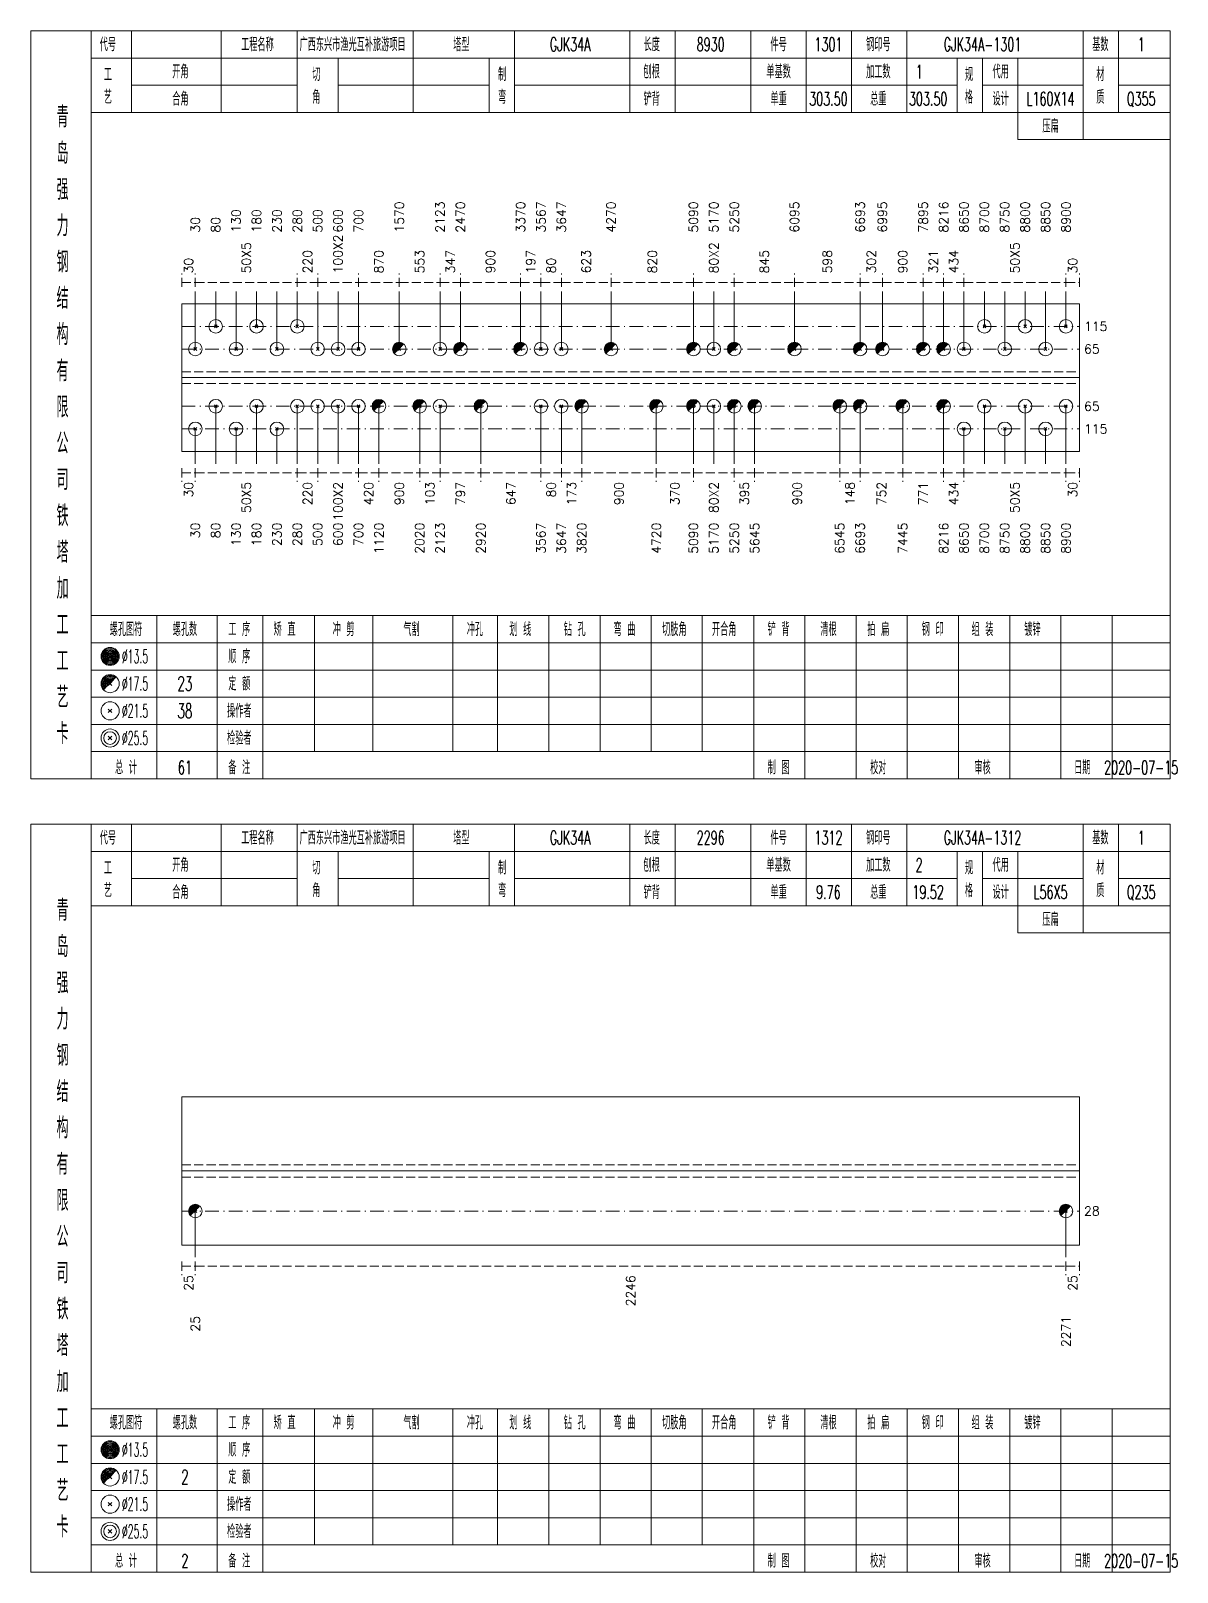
# Model space of a CAD drawing. Extents: x 0 to 2606, y -377 to 6479.
# Drawn here: x 1307 to 1559.9, y 700 to 1040 of the extents above; entities that cross this region are included whole.
import ezdxf
from ezdxf.enums import TextEntityAlignment as Align

# ---------------------------------------------------------------- set-up
doc = ezdxf.new("R2010")
doc.units = 0
doc.header["$MEASUREMENT"] = 0
doc.linetypes.add('一点画线', pattern=[5.2, 3, -1, 0.2, -1])
doc.linetypes.add('虚线', pattern=[2.75, 2, -0.75])
doc.layers.get('0').update_dxf_attribs({"linetype": 'CONTINUOUS', "lineweight": 25})
doc.layers.add('1', color=7, linetype='CONTINUOUS', lineweight=25)
doc.layers.add('4', color=7, linetype='CONTINUOUS', lineweight=25)
doc.styles.get("Standard").update_dxf_attribs({"font": 'simplex.shx', "width": 0.7, "height": 3, "bigfont": 'gbhzfs.shx'})

msp = doc.modelspace()

# ---------------------------------------------------------------- linework, layer by layer
at = {"color": 8, "linetype": '虚线', "lineweight": 9}
for p, q in [((1340.3, 983.5), (1340.3, 986.5)), ((1343.3, 983.5), (1343.3, 986.5)), ((1343.3, 983.5), (1343.3, 986.5)), ((1365.8, 983.5), (1365.8, 986.5)), ((1365.8, 983.5), (1365.8, 986.5)), ((1370.3, 983.5), (1370.3, 986.5)), ((1370.3, 983.5), (1370.3, 986.5)), ((1379.3, 983.5), (1379.3, 986.5)), ((1379.3, 983.5), (1379.3, 986.5)), ((1388.3, 983.5), (1388.3, 986.5)), ((1388.3, 983.5), (1388.3, 986.5)), ((1397.3, 983.5), (1397.3, 986.5)), ((1397.3, 983.5), (1397.3, 986.5)), ((1401.8, 983.5), (1401.8, 986.5)), ((1401.8, 983.5), (1401.8, 986.5)), ((1415.06, 983.5), (1415.06, 986.5)), ((1415.06, 983.5), (1415.06, 986.5)), ((1419.56, 983.5), (1419.56, 986.5)), ((1419.56, 983.5), (1419.56, 986.5)), ((1424.06, 983.5), (1424.06, 986.5)), ((1424.06, 983.5), (1424.06, 986.5)), ((1435.02, 983.5), (1435.02, 986.5)), ((1435.02, 983.5), (1435.02, 986.5)), ((1453.21, 983.5), (1453.21, 986.5)), ((1453.21, 983.5), (1453.21, 986.5)), ((1462.21, 983.5), (1462.21, 986.5)), ((1462.21, 983.5), (1462.21, 986.5)), ((1475.51, 983.5), (1475.51, 986.5)), ((1475.51, 983.5), (1475.51, 986.5)), ((1489.99, 983.5), (1489.99, 986.5)), ((1489.99, 983.5), (1489.99, 986.5)), ((1494.9, 983.5), (1494.9, 986.5)), ((1494.9, 983.5), (1494.9, 986.5)), ((1503.9, 983.5), (1503.9, 986.5)), ((1503.9, 983.5), (1503.9, 986.5)), ((1508.4, 983.5), (1508.4, 986.5)), ((1508.4, 983.5), (1508.4, 986.5)), ((1512.9, 983.5), (1512.9, 986.5)), ((1512.9, 983.5), (1512.9, 986.5)), ((1535.4, 983.5), (1535.4, 986.5)), ((1535.4, 983.5), (1535.4, 986.5)), ((1538.4, 983.5), (1538.4, 986.5)), ((1340.3, 984.5), (1343.3, 984.5)), ((1343.3, 984.5), (1365.8, 984.5)), ((1365.8, 984.5), (1370.3, 984.5)), ((1370.3, 984.5), (1379.3, 984.5)), ((1379.3, 984.5), (1388.3, 984.5)), ((1388.3, 984.5), (1397.3, 984.5)), ((1397.3, 984.5), (1401.8, 984.5)), ((1401.8, 984.5), (1415.06, 984.5)), ((1415.06, 984.5), (1419.56, 984.5)), ((1419.56, 984.5), (1424.06, 984.5)), ((1424.06, 984.5), (1435.02, 984.5)), ((1435.02, 984.5), (1453.21, 984.5)), ((1453.21, 984.5), (1462.21, 984.5)), ((1462.21, 984.5), (1475.51, 984.5)), ((1475.51, 984.5), (1489.99, 984.5)), ((1489.99, 984.5), (1494.9, 984.5)), ((1494.9, 984.5), (1503.9, 984.5)), ((1503.9, 984.5), (1508.4, 984.5)), ((1508.4, 984.5), (1512.9, 984.5)), ((1512.9, 984.5), (1535.4, 984.5)), ((1535.4, 984.5), (1538.4, 984.5)), ((1340.3, 943.5), (1340.3, 940.5)), ((1340.3, 942.5), (1343.3, 942.5)), ((1343.3, 943.5), (1343.3, 940.5)), ((1343.3, 943.5), (1343.3, 940.5)), ((1343.3, 942.5), (1365.8, 942.5)), ((1365.8, 943.5), (1365.8, 940.5)), ((1365.8, 943.5), (1365.8, 940.5)), ((1365.8, 942.5), (1370.3, 942.5)), ((1370.3, 943.5), (1370.3, 940.5)), ((1370.3, 943.5), (1370.3, 940.5)), ((1370.3, 942.5), (1379.3, 942.5)), ((1379.3, 943.5), (1379.3, 940.5)), ((1379.3, 943.5), (1379.3, 940.5)), ((1379.3, 942.5), (1383.8, 942.5)), ((1383.8, 943.5), (1383.8, 940.5)), ((1383.8, 943.5), (1383.8, 940.5)), ((1383.8, 942.5), (1392.8, 942.5)), ((1392.8, 943.5), (1392.8, 940.5)), ((1392.8, 943.5), (1392.8, 940.5)), ((1392.8, 942.5), (1397.3, 942.5)), ((1397.3, 943.5), (1397.3, 940.5)), ((1397.3, 943.5), (1397.3, 940.5)), ((1397.3, 942.5), (1406.3, 942.5)), ((1406.3, 943.5), (1406.3, 940.5)), ((1406.3, 943.5), (1406.3, 940.5)), ((1406.3, 942.5), (1419.56, 942.5)), ((1419.56, 943.5), (1419.56, 940.5)), ((1419.56, 943.5), (1419.56, 940.5)), ((1419.56, 942.5), (1424.06, 942.5)), ((1424.06, 943.5), (1424.06, 940.5)), ((1424.06, 943.5), (1424.06, 940.5)), ((1424.06, 942.5), (1428.56, 942.5)), ((1428.56, 943.5), (1428.56, 940.5)), ((1428.56, 943.5), (1428.56, 940.5)), ((1428.56, 942.5), (1445.01, 942.5)), ((1445.01, 943.5), (1445.01, 940.5)), ((1445.01, 943.5), (1445.01, 940.5)), ((1445.01, 942.5), (1453.21, 942.5)), ((1453.21, 943.5), (1453.21, 940.5)), ((1453.21, 943.5), (1453.21, 940.5)), ((1453.21, 942.5), (1462.21, 942.5)), ((1462.21, 943.5), (1462.21, 940.5)), ((1462.21, 943.5), (1462.21, 940.5)), ((1462.21, 942.5), (1466.71, 942.5)), ((1466.71, 943.5), (1466.71, 940.5)), ((1466.71, 943.5), (1466.71, 940.5)), ((1466.71, 942.5), (1485.49, 942.5)), ((1485.49, 943.5), (1485.49, 940.5)), ((1485.49, 943.5), (1485.49, 940.5)), ((1485.49, 942.5), (1489.99, 942.5)), ((1489.99, 943.5), (1489.99, 940.5)), ((1489.99, 943.5), (1489.99, 940.5)), ((1489.99, 942.5), (1499.4, 942.5)), ((1499.4, 943.5), (1499.4, 940.5)), ((1499.4, 943.5), (1499.4, 940.5)), ((1499.4, 942.5), (1508.4, 942.5)), ((1508.4, 943.5), (1508.4, 940.5)), ((1508.4, 943.5), (1508.4, 940.5)), ((1508.4, 942.5), (1512.9, 942.5)), ((1512.9, 943.5), (1512.9, 940.5)), ((1512.9, 943.5), (1512.9, 940.5)), ((1512.9, 942.5), (1535.4, 942.5)), ((1535.4, 943.5), (1535.4, 940.5)), ((1535.4, 943.5), (1535.4, 940.5)), ((1535.4, 942.5), (1538.4, 942.5)), ((1538.4, 943.5), (1538.4, 940.5)), ((1340.3, 768.5), (1340.3, 765.5)), ((1343.3, 768.5), (1343.3, 765.5)), ((1343.3, 768.5), (1343.3, 765.5)), ((1535.4, 768.5), (1535.4, 765.5)), ((1535.4, 768.5), (1535.4, 765.5)), ((1538.4, 768.5), (1538.4, 765.5)), ((1340.3, 767.5), (1343.3, 767.5)), ((1343.3, 767.5), (1535.4, 767.5)), ((1535.4, 767.5), (1538.4, 767.5))]:
    msp.add_line(p, q, dxfattribs=at)
at = {"color": 7, "linetype": 'Continuous', "lineweight": 18}
for p, q in [((1340.3, 979.81), (1340.3, 947.19)), ((1340.3, 979.81), (1538.4, 979.81)), ((1538.4, 979.81), (1538.4, 947.19)), ((1340.3, 963.5), (1538.4, 963.5)), ((1340.3, 804.84), (1340.3, 772.16)), ((1340.3, 804.84), (1538.4, 804.84)), ((1538.4, 804.84), (1538.4, 772.16)), ((1340.3, 788.5), (1538.4, 788.5))]:
    msp.add_line(p, q, dxfattribs=at)
at = {"color": 7, "linetype": 'Continuous', "lineweight": 13}
for p, q in [((1343.3, 969.81), (1343.3, 982.5)), ((1347.8, 974.81), (1347.8, 982.5)), ((1352.3, 969.81), (1352.3, 982.5)), ((1356.8, 974.81), (1356.8, 982.5)), ((1361.3, 969.81), (1361.3, 982.5)), ((1365.8, 974.81), (1365.8, 982.5)), ((1370.3, 969.81), (1370.3, 982.5)), ((1374.8, 969.81), (1374.8, 982.5)), ((1379.3, 969.81), (1379.3, 982.5)), ((1388.3, 969.81), (1388.3, 982.5)), ((1397.3, 969.81), (1397.3, 982.5)), ((1401.8, 969.81), (1401.8, 982.5)), ((1415.06, 969.81), (1415.06, 982.5)), ((1419.56, 969.81), (1419.56, 982.5)), ((1424.06, 969.81), (1424.06, 982.5)), ((1435.02, 969.81), (1435.02, 982.5)), ((1453.21, 969.81), (1453.21, 982.5)), ((1457.71, 969.81), (1457.71, 982.5)), ((1462.21, 969.81), (1462.21, 982.5)), ((1475.51, 969.81), (1475.51, 982.5)), ((1489.99, 969.81), (1489.99, 982.5)), ((1494.9, 969.81), (1494.9, 982.5)), ((1503.9, 969.81), (1503.9, 982.5)), ((1508.4, 969.81), (1508.4, 982.5)), ((1512.9, 969.81), (1512.9, 982.5)), ((1517.4, 974.81), (1517.4, 982.5)), ((1521.9, 969.81), (1521.9, 982.5)), ((1526.4, 974.81), (1526.4, 982.5)), ((1530.9, 969.81), (1530.9, 982.5)), ((1535.4, 974.81), (1535.4, 982.5)), ((1347.5, 974.51), (1348.1, 975.11)), ((1348.1, 974.51), (1347.5, 975.11)), ((1356.5, 974.51), (1357.1, 975.11)), ((1357.1, 974.51), (1356.5, 975.11)), ((1365.5, 974.51), (1366.1, 975.11)), ((1366.1, 974.51), (1365.5, 975.11)), ((1517.1, 974.51), (1517.7, 975.11)), ((1517.7, 974.51), (1517.1, 975.11)), ((1526.1, 974.51), (1526.7, 975.11)), ((1526.7, 974.51), (1526.1, 975.11)), ((1535.1, 974.51), (1535.7, 975.11)), ((1535.7, 974.51), (1535.1, 975.11)), ((1343, 969.51), (1343.6, 970.11)), ((1343.6, 969.51), (1343, 970.11)), ((1352, 969.51), (1352.6, 970.11)), ((1352.6, 969.51), (1352, 970.11)), ((1361, 969.51), (1361.6, 970.11)), ((1361.6, 969.51), (1361, 970.11)), ((1370, 969.51), (1370.6, 970.11)), ((1370.6, 969.51), (1370, 970.11)), ((1374.5, 969.51), (1375.1, 970.11)), ((1375.1, 969.51), (1374.5, 970.11)), ((1379, 969.51), (1379.6, 970.11)), ((1379.6, 969.51), (1379, 970.11)), ((1397, 969.51), (1397.6, 970.11)), ((1397.6, 969.51), (1397, 970.11)), ((1419.26, 969.51), (1419.86, 970.11)), ((1419.86, 969.51), (1419.26, 970.11)), ((1423.76, 969.51), (1424.36, 970.11)), ((1424.36, 969.51), (1423.76, 970.11)), ((1457.41, 969.51), (1458.01, 970.11)), ((1458.01, 969.51), (1457.41, 970.11)), ((1512.6, 969.51), (1513.2, 970.11)), ((1513.2, 969.51), (1512.6, 970.11)), ((1521.6, 969.51), (1522.2, 970.11)), ((1522.2, 969.51), (1521.6, 970.11)), ((1530.6, 969.51), (1531.2, 970.11)), ((1531.2, 969.51), (1530.6, 970.11)), ((1347.8, 957.19), (1347.8, 944.5)), ((1356.8, 957.19), (1356.8, 944.5)), ((1365.8, 957.19), (1365.8, 944.5)), ((1370.3, 957.19), (1370.3, 944.5)), ((1374.8, 957.19), (1374.8, 944.5)), ((1379.3, 957.19), (1379.3, 944.5)), ((1383.8, 957.19), (1383.8, 944.5)), ((1392.8, 957.19), (1392.8, 944.5)), ((1397.3, 957.19), (1397.3, 944.5)), ((1406.3, 957.19), (1406.3, 944.5)), ((1419.56, 957.19), (1419.56, 944.5)), ((1424.06, 957.19), (1424.06, 944.5)), ((1428.56, 957.19), (1428.56, 944.5)), ((1445.01, 957.19), (1445.01, 944.5)), ((1453.21, 957.19), (1453.21, 944.5)), ((1457.71, 957.19), (1457.71, 944.5)), ((1462.21, 957.19), (1462.21, 944.5)), ((1466.71, 957.19), (1466.71, 944.5)), ((1485.49, 957.19), (1485.49, 944.5)), ((1489.99, 957.19), (1489.99, 944.5)), ((1499.4, 957.19), (1499.4, 944.5)), ((1508.4, 957.19), (1508.4, 944.5)), ((1517.4, 957.19), (1517.4, 944.5)), ((1526.4, 957.19), (1526.4, 944.5)), ((1535.4, 957.19), (1535.4, 944.5)), ((1343.3, 952.19), (1343.3, 944.5)), ((1352.3, 952.19), (1352.3, 944.5)), ((1361.3, 952.19), (1361.3, 944.5)), ((1512.9, 952.19), (1512.9, 944.5)), ((1521.9, 952.19), (1521.9, 944.5)), ((1530.9, 952.19), (1530.9, 944.5)), ((1343.3, 779.66), (1343.3, 769.5)), ((1535.4, 779.66), (1535.4, 769.5))]:
    msp.add_line(p, q, dxfattribs=at)
at = {"color": 3, "linetype": '一点画线', "lineweight": 13}
for p, q in [((1340.3, 974.81), (1538.4, 974.81)), ((1340.3, 969.81), (1538.4, 969.81)), ((1340.3, 957.19), (1538.4, 957.19)), ((1340.3, 952.19), (1538.4, 952.19)), ((1340.3, 779.66), (1538.4, 779.66))]:
    msp.add_line(p, q, dxfattribs=at)
at = {"color": 7, "linetype": 'Continuous', "lineweight": 0}
for p, q in [((1388, 969.51), (1388.6, 970.11)), ((1388, 970.11), (1388.6, 969.51)), ((1401.5, 969.51), (1402.1, 970.11)), ((1401.5, 970.11), (1402.1, 969.51)), ((1414.76, 969.51), (1415.36, 970.11)), ((1414.76, 970.11), (1415.36, 969.51)), ((1434.72, 969.51), (1435.32, 970.11)), ((1434.72, 970.11), (1435.32, 969.51)), ((1452.91, 969.51), (1453.51, 970.11)), ((1452.91, 970.11), (1453.51, 969.51)), ((1461.91, 969.51), (1462.51, 970.11)), ((1461.91, 970.11), (1462.51, 969.51)), ((1475.21, 969.51), (1475.81, 970.11)), ((1475.21, 970.11), (1475.81, 969.51)), ((1489.69, 969.51), (1490.29, 970.11)), ((1489.69, 970.11), (1490.29, 969.51)), ((1494.6, 969.51), (1495.2, 970.11)), ((1494.6, 970.11), (1495.2, 969.51)), ((1503.6, 969.51), (1504.2, 970.11)), ((1503.6, 970.11), (1504.2, 969.51)), ((1508.1, 969.51), (1508.7, 970.11)), ((1508.1, 970.11), (1508.7, 969.51))]:
    msp.add_line(p, q, dxfattribs=at)
at = {"color": 1, "linetype": '虚线', "lineweight": 18}
for p, q in [((1340.3, 964.81), (1538.4, 964.81)), ((1340.3, 962.19), (1538.4, 962.19)), ((1340.3, 789.84), (1538.4, 789.84)), ((1340.3, 787.16), (1538.4, 787.16))]:
    msp.add_line(p, q, dxfattribs=at)
at = {"color": 7, "linetype": 'Continuous', "lineweight": 13}
for centre in [(1347.8, 974.81), (1356.8, 974.81), (1365.8, 974.81), (1517.4, 974.81), (1526.4, 974.81), (1535.4, 974.81), (1343.3, 969.81), (1352.3, 969.81), (1361.3, 969.81), (1370.3, 969.81), (1374.8, 969.81), (1379.3, 969.81), (1388.3, 969.81), (1397.3, 969.81), (1401.8, 969.81), (1415.06, 969.81), (1419.56, 969.81), (1424.06, 969.81), (1435.02, 969.81), (1453.21, 969.81), (1457.71, 969.81), (1462.21, 969.81), (1475.51, 969.81), (1489.99, 969.81), (1494.9, 969.81), (1503.9, 969.81), (1508.4, 969.81), (1512.9, 969.81), (1521.9, 969.81), (1530.9, 969.81)]:
    msp.add_circle(centre, 1.5, dxfattribs=at)
for centre, radius in [((1388.3, 969.81), 1.35), ((1388.3, 969.81), 1.2), ((1388.3, 969.81), 1.05), ((1388.3, 969.81), 0.9), ((1388.3, 969.81), 0.75), ((1388.3, 969.81), 0.6), ((1388.3, 969.81), 0.45), ((1388.3, 969.81), 0.3), ((1388.3, 969.81), 0.15), ((1401.8, 969.81), 1.35), ((1401.8, 969.81), 1.2), ((1401.8, 969.81), 1.05), ((1401.8, 969.81), 0.9), ((1401.8, 969.81), 0.75), ((1401.8, 969.81), 0.6), ((1401.8, 969.81), 0.45), ((1401.8, 969.81), 0.3), ((1401.8, 969.81), 0.15), ((1415.06, 969.81), 1.35), ((1415.06, 969.81), 1.2), ((1415.06, 969.81), 1.05), ((1415.06, 969.81), 0.9), ((1415.06, 969.81), 0.75), ((1415.06, 969.81), 0.6), ((1415.06, 969.81), 0.45), ((1415.06, 969.81), 0.3), ((1415.06, 969.81), 0.15), ((1435.02, 969.81), 1.35), ((1435.02, 969.81), 1.2), ((1435.02, 969.81), 1.05), ((1435.02, 969.81), 0.9), ((1435.02, 969.81), 0.75), ((1435.02, 969.81), 0.6), ((1435.02, 969.81), 0.45), ((1435.02, 969.81), 0.3), ((1435.02, 969.81), 0.15), ((1453.21, 969.81), 1.35), ((1453.21, 969.81), 1.2), ((1453.21, 969.81), 1.05), ((1453.21, 969.81), 0.9), ((1453.21, 969.81), 0.75), ((1453.21, 969.81), 0.6), ((1453.21, 969.81), 0.45), ((1453.21, 969.81), 0.3), ((1453.21, 969.81), 0.15), ((1462.21, 969.81), 1.35), ((1462.21, 969.81), 1.2), ((1462.21, 969.81), 1.05), ((1462.21, 969.81), 0.9), ((1462.21, 969.81), 0.75), ((1462.21, 969.81), 0.6), ((1462.21, 969.81), 0.45), ((1462.21, 969.81), 0.3), ((1462.21, 969.81), 0.15), ((1475.51, 969.81), 1.35), ((1475.51, 969.81), 1.2), ((1475.51, 969.81), 1.05), ((1475.51, 969.81), 0.9), ((1475.51, 969.81), 0.75), ((1475.51, 969.81), 0.6), ((1475.51, 969.81), 0.45), ((1475.51, 969.81), 0.3), ((1475.51, 969.81), 0.15), ((1489.99, 969.81), 1.35), ((1489.99, 969.81), 1.2), ((1489.99, 969.81), 1.05), ((1489.99, 969.81), 0.9), ((1489.99, 969.81), 0.75), ((1489.99, 969.81), 0.6), ((1489.99, 969.81), 0.45), ((1489.99, 969.81), 0.3), ((1489.99, 969.81), 0.15), ((1494.9, 969.81), 1.35), ((1494.9, 969.81), 1.2), ((1494.9, 969.81), 1.05), ((1494.9, 969.81), 0.9), ((1494.9, 969.81), 0.75), ((1494.9, 969.81), 0.6), ((1494.9, 969.81), 0.45), ((1494.9, 969.81), 0.3), ((1494.9, 969.81), 0.15), ((1503.9, 969.81), 1.35), ((1503.9, 969.81), 1.2), ((1503.9, 969.81), 1.05), ((1503.9, 969.81), 0.9), ((1503.9, 969.81), 0.75), ((1503.9, 969.81), 0.6), ((1503.9, 969.81), 0.45), ((1503.9, 969.81), 0.3), ((1503.9, 969.81), 0.15), ((1508.4, 969.81), 1.35), ((1508.4, 969.81), 1.2), ((1508.4, 969.81), 1.05), ((1508.4, 969.81), 0.9), ((1508.4, 969.81), 0.75), ((1508.4, 969.81), 0.6), ((1508.4, 969.81), 0.45), ((1508.4, 969.81), 0.3), ((1508.4, 969.81), 0.15)]:
    msp.add_arc(centre, radius, 45, 225, dxfattribs=at)
at = {"layer": '1', "color": 7, "linetype": 'Continuous', "lineweight": 13}
for p, q in [((1347.5, 956.89), (1348.1, 957.49)), ((1348.1, 956.89), (1347.5, 957.49)), ((1356.5, 956.89), (1357.1, 957.49)), ((1357.1, 956.89), (1356.5, 957.49)), ((1365.5, 956.89), (1366.1, 957.49)), ((1366.1, 956.89), (1365.5, 957.49)), ((1370, 956.89), (1370.6, 957.49)), ((1370.6, 956.89), (1370, 957.49)), ((1374.5, 956.89), (1375.1, 957.49)), ((1375.1, 956.89), (1374.5, 957.49)), ((1379, 956.89), (1379.6, 957.49)), ((1379.6, 956.89), (1379, 957.49)), ((1397, 956.89), (1397.6, 957.49)), ((1397.6, 956.89), (1397, 957.49)), ((1419.26, 956.89), (1419.86, 957.49)), ((1419.86, 956.89), (1419.26, 957.49)), ((1423.76, 956.89), (1424.36, 957.49)), ((1424.36, 956.89), (1423.76, 957.49)), ((1457.41, 956.89), (1458.01, 957.49)), ((1458.01, 956.89), (1457.41, 957.49)), ((1517.1, 956.89), (1517.7, 957.49)), ((1517.7, 956.89), (1517.1, 957.49)), ((1526.1, 956.89), (1526.7, 957.49)), ((1526.7, 956.89), (1526.1, 957.49)), ((1535.1, 956.89), (1535.7, 957.49)), ((1535.7, 956.89), (1535.1, 957.49)), ((1343, 951.89), (1343.6, 952.49)), ((1343.6, 951.89), (1343, 952.49)), ((1352, 951.89), (1352.6, 952.49)), ((1352.6, 951.89), (1352, 952.49)), ((1361, 951.89), (1361.6, 952.49)), ((1361.6, 951.89), (1361, 952.49)), ((1512.6, 951.89), (1513.2, 952.49)), ((1513.2, 951.89), (1512.6, 952.49)), ((1521.6, 951.89), (1522.2, 952.49)), ((1522.2, 951.89), (1521.6, 952.49)), ((1530.6, 951.89), (1531.2, 952.49)), ((1531.2, 951.89), (1530.6, 952.49))]:
    msp.add_line(p, q, dxfattribs=at)
at = {"layer": '1', "color": 7, "linetype": 'Continuous', "lineweight": 0}
for p, q in [((1383.5, 956.89), (1384.1, 957.49)), ((1383.5, 957.49), (1384.1, 956.89)), ((1392.5, 956.89), (1393.1, 957.49)), ((1392.5, 957.49), (1393.1, 956.89)), ((1406, 956.89), (1406.6, 957.49)), ((1406, 957.49), (1406.6, 956.89)), ((1428.26, 956.89), (1428.86, 957.49)), ((1428.26, 957.49), (1428.86, 956.89)), ((1444.71, 956.89), (1445.31, 957.49)), ((1444.71, 957.49), (1445.31, 956.89)), ((1452.91, 956.89), (1453.51, 957.49)), ((1452.91, 957.49), (1453.51, 956.89)), ((1461.91, 956.89), (1462.51, 957.49)), ((1461.91, 957.49), (1462.51, 956.89)), ((1466.41, 956.89), (1467.01, 957.49)), ((1466.41, 957.49), (1467.01, 956.89)), ((1485.19, 956.89), (1485.79, 957.49)), ((1485.19, 957.49), (1485.79, 956.89)), ((1489.69, 956.89), (1490.29, 957.49)), ((1489.69, 957.49), (1490.29, 956.89)), ((1499.1, 956.89), (1499.7, 957.49)), ((1499.1, 957.49), (1499.7, 956.89)), ((1508.1, 956.89), (1508.7, 957.49)), ((1508.1, 957.49), (1508.7, 956.89)), ((1343, 779.36), (1343.6, 779.96)), ((1343, 779.96), (1343.6, 779.36)), ((1535.1, 779.36), (1535.7, 779.96)), ((1535.1, 779.96), (1535.7, 779.36))]:
    msp.add_line(p, q, dxfattribs=at)
at = {"layer": '1', "color": 7, "linetype": 'Continuous', "lineweight": 18}
for p, q in [((1340.3, 947.19), (1538.4, 947.19)), ((1340.3, 772.16), (1538.4, 772.16))]:
    msp.add_line(p, q, dxfattribs=at)
at = {"layer": '1', "color": 7, "linetype": 'Continuous', "lineweight": 13}
for centre in [(1347.8, 957.19), (1356.8, 957.19), (1365.8, 957.19), (1370.3, 957.19), (1374.8, 957.19), (1379.3, 957.19), (1383.8, 957.19), (1392.8, 957.19), (1397.3, 957.19), (1406.3, 957.19), (1419.56, 957.19), (1424.06, 957.19), (1428.56, 957.19), (1445.01, 957.19), (1453.21, 957.19), (1457.71, 957.19), (1462.21, 957.19), (1466.71, 957.19), (1485.49, 957.19), (1489.99, 957.19), (1499.4, 957.19), (1508.4, 957.19), (1517.4, 957.19), (1526.4, 957.19), (1535.4, 957.19), (1343.3, 952.19), (1352.3, 952.19), (1361.3, 952.19), (1512.9, 952.19), (1521.9, 952.19), (1530.9, 952.19), (1343.3, 779.66), (1535.4, 779.66)]:
    msp.add_circle(centre, 1.5, dxfattribs=at)
for centre, radius in [((1383.8, 957.19), 1.35), ((1383.8, 957.19), 1.2), ((1383.8, 957.19), 1.05), ((1383.8, 957.19), 0.9), ((1383.8, 957.19), 0.75), ((1383.8, 957.19), 0.6), ((1383.8, 957.19), 0.45), ((1383.8, 957.19), 0.3), ((1383.8, 957.19), 0.15), ((1392.8, 957.19), 1.35), ((1392.8, 957.19), 1.2), ((1392.8, 957.19), 1.05), ((1392.8, 957.19), 0.9), ((1392.8, 957.19), 0.75), ((1392.8, 957.19), 0.6), ((1392.8, 957.19), 0.45), ((1392.8, 957.19), 0.3), ((1392.8, 957.19), 0.15), ((1406.3, 957.19), 1.35), ((1406.3, 957.19), 1.2), ((1406.3, 957.19), 1.05), ((1406.3, 957.19), 0.9), ((1406.3, 957.19), 0.75), ((1406.3, 957.19), 0.6), ((1406.3, 957.19), 0.45), ((1406.3, 957.19), 0.3), ((1406.3, 957.19), 0.15), ((1428.56, 957.19), 1.35), ((1428.56, 957.19), 1.2), ((1428.56, 957.19), 1.05), ((1428.56, 957.19), 0.9), ((1428.56, 957.19), 0.75), ((1428.56, 957.19), 0.6), ((1428.56, 957.19), 0.45), ((1428.56, 957.19), 0.3), ((1428.56, 957.19), 0.15), ((1445.01, 957.19), 1.35), ((1445.01, 957.19), 1.2), ((1445.01, 957.19), 1.05), ((1445.01, 957.19), 0.9), ((1445.01, 957.19), 0.75), ((1445.01, 957.19), 0.6), ((1445.01, 957.19), 0.45), ((1445.01, 957.19), 0.3), ((1445.01, 957.19), 0.15), ((1453.21, 957.19), 1.35), ((1453.21, 957.19), 1.2), ((1453.21, 957.19), 1.05), ((1453.21, 957.19), 0.9), ((1453.21, 957.19), 0.75), ((1453.21, 957.19), 0.6), ((1453.21, 957.19), 0.45), ((1453.21, 957.19), 0.3), ((1453.21, 957.19), 0.15), ((1462.21, 957.19), 1.35), ((1462.21, 957.19), 1.2), ((1462.21, 957.19), 1.05), ((1462.21, 957.19), 0.9), ((1462.21, 957.19), 0.75), ((1462.21, 957.19), 0.6), ((1462.21, 957.19), 0.45), ((1462.21, 957.19), 0.3), ((1462.21, 957.19), 0.15), ((1466.71, 957.19), 1.35), ((1466.71, 957.19), 1.2), ((1466.71, 957.19), 1.05), ((1466.71, 957.19), 0.9), ((1466.71, 957.19), 0.75), ((1466.71, 957.19), 0.6), ((1466.71, 957.19), 0.45), ((1466.71, 957.19), 0.3), ((1466.71, 957.19), 0.15), ((1485.49, 957.19), 1.35), ((1485.49, 957.19), 1.2), ((1485.49, 957.19), 1.05), ((1485.49, 957.19), 0.9), ((1485.49, 957.19), 0.75), ((1485.49, 957.19), 0.6), ((1485.49, 957.19), 0.45), ((1485.49, 957.19), 0.3), ((1485.49, 957.19), 0.15), ((1489.99, 957.19), 1.35), ((1489.99, 957.19), 1.2), ((1489.99, 957.19), 1.05), ((1489.99, 957.19), 0.9), ((1489.99, 957.19), 0.75), ((1489.99, 957.19), 0.6), ((1489.99, 957.19), 0.45), ((1489.99, 957.19), 0.3), ((1489.99, 957.19), 0.15), ((1499.4, 957.19), 1.35), ((1499.4, 957.19), 1.2), ((1499.4, 957.19), 1.05), ((1499.4, 957.19), 0.9), ((1499.4, 957.19), 0.75), ((1499.4, 957.19), 0.6), ((1499.4, 957.19), 0.45), ((1499.4, 957.19), 0.3), ((1499.4, 957.19), 0.15), ((1508.4, 957.19), 1.35), ((1508.4, 957.19), 1.2), ((1508.4, 957.19), 1.05), ((1508.4, 957.19), 0.9), ((1508.4, 957.19), 0.75), ((1508.4, 957.19), 0.6), ((1508.4, 957.19), 0.45), ((1508.4, 957.19), 0.3), ((1508.4, 957.19), 0.15), ((1343.3, 779.66), 1.35), ((1343.3, 779.66), 1.2), ((1343.3, 779.66), 1.05), ((1343.3, 779.66), 0.9), ((1343.3, 779.66), 0.75), ((1343.3, 779.66), 0.6), ((1343.3, 779.66), 0.45), ((1343.3, 779.66), 0.3), ((1343.3, 779.66), 0.15), ((1535.4, 779.66), 1.35), ((1535.4, 779.66), 1.2), ((1535.4, 779.66), 1.05), ((1535.4, 779.66), 0.9), ((1535.4, 779.66), 0.75), ((1535.4, 779.66), 0.6), ((1535.4, 779.66), 0.45), ((1535.4, 779.66), 0.3), ((1535.4, 779.66), 0.15)]:
    msp.add_arc(centre, radius, 45, 225, dxfattribs=at)
at = {"layer": '4', "color": 1, "linetype": 'Continuous', "lineweight": 18}
for p, q in [((1320.3, 875), (1320.3, 1040)), ((1329.2, 1022), (1329.2, 1040)), ((1349, 1022), (1349, 1040)), ((1365.8, 1022), (1365.8, 1040)), ((1391.4, 1022), (1391.4, 1040)), ((1413.7, 1022), (1413.7, 1040)), ((1439.2, 1022), (1439.2, 1040)), ((1449.2, 1022), (1449.2, 1040)), ((1465.9, 1022), (1465.9, 1040)), ((1478.1, 1022), (1478.1, 1040)), ((1488.1, 1022), (1488.1, 1040)), ((1500.3, 1022), (1500.3, 1040)), ((1539.2, 1016), (1539.2, 1040)), ((1547, 1022), (1547, 1040)), ((1320.3, 1034), (1558.4, 1034)), ((1374.8, 1022), (1374.8, 1034)), ((1408.1, 1022), (1408.1, 1034)), ((1511.4, 1022), (1511.4, 1034)), ((1517, 1022), (1517, 1034)), ((1524.8, 1016), (1524.8, 1034)), ((1329.2, 1028), (1365.8, 1028)), ((1374.8, 1028), (1408.1, 1028)), ((1413.7, 1028), (1511.4, 1028)), ((1517, 1028), (1539.2, 1028)), ((1547, 1028), (1558.4, 1028)), ((1320.3, 1022), (1558.4, 1022)), ((1524.8, 1016), (1558.4, 1016)), ((1320.3, 911), (1558.4, 911)), ((1334.8, 875), (1334.8, 911)), ((1348.1, 875), (1348.1, 911)), ((1358.2, 875), (1358.2, 911)), ((1369.6, 881), (1369.6, 911)), ((1382.5, 881), (1382.5, 911)), ((1400.1, 881), (1400.1, 911)), ((1410, 881), (1410, 911)), ((1421.3, 881), (1421.3, 911)), ((1432.6, 881), (1432.6, 911)), ((1443.9, 881), (1443.9, 911)), ((1455.1, 881), (1455.1, 911)), ((1466.5, 881), (1466.5, 911)), ((1477.8, 881), (1477.8, 911)), ((1489.1, 881), (1489.1, 911)), ((1500.4, 881), (1500.4, 911)), ((1511.7, 881), (1511.7, 911)), ((1523, 881), (1523, 911)), ((1534.3, 881), (1534.3, 911)), ((1545.6, 881), (1545.6, 911)), ((1320.3, 905), (1558.4, 905)), ((1320.3, 899), (1558.4, 899)), ((1320.3, 893), (1558.4, 893)), ((1320.3, 887), (1558.4, 887)), ((1320.3, 881), (1558.4, 881)), ((1466.5, 875), (1466.5, 881)), ((1477.8, 875), (1477.8, 881)), ((1489.1, 875), (1489.1, 881)), ((1500.4, 875), (1500.4, 881)), ((1511.7, 875), (1511.7, 881)), ((1523, 875), (1523, 881)), ((1534.3, 875), (1534.3, 881)), ((1545.6, 875), (1545.6, 881)), ((1320.3, 700), (1320.3, 865)), ((1329.2, 847), (1329.2, 865)), ((1349, 847), (1349, 865)), ((1365.8, 847), (1365.8, 865)), ((1391.4, 847), (1391.4, 865)), ((1413.7, 847), (1413.7, 865)), ((1439.2, 847), (1439.2, 865)), ((1449.2, 847), (1449.2, 865)), ((1465.9, 847), (1465.9, 865)), ((1478.1, 847), (1478.1, 865)), ((1488.1, 847), (1488.1, 865)), ((1500.3, 847), (1500.3, 865)), ((1539.2, 841), (1539.2, 865)), ((1547, 847), (1547, 865)), ((1320.3, 859), (1558.4, 859)), ((1374.8, 847), (1374.8, 859)), ((1408.1, 847), (1408.1, 859)), ((1511.4, 847), (1511.4, 859)), ((1517, 847), (1517, 859)), ((1524.8, 841), (1524.8, 859)), ((1329.2, 853), (1365.8, 853)), ((1374.8, 853), (1408.1, 853)), ((1413.7, 853), (1511.4, 853)), ((1517, 853), (1539.2, 853)), ((1547, 853), (1558.4, 853)), ((1320.3, 847), (1558.4, 847)), ((1524.8, 841), (1558.4, 841)), ((1320.3, 736), (1558.4, 736)), ((1334.8, 700), (1334.8, 736)), ((1348.1, 700), (1348.1, 736)), ((1358.2, 700), (1358.2, 736)), ((1369.6, 706), (1369.6, 736)), ((1382.5, 706), (1382.5, 736)), ((1400.1, 706), (1400.1, 736)), ((1410, 706), (1410, 736)), ((1421.3, 706), (1421.3, 736)), ((1432.6, 706), (1432.6, 736)), ((1443.9, 706), (1443.9, 736)), ((1455.1, 706), (1455.1, 736)), ((1466.5, 706), (1466.5, 736)), ((1477.8, 706), (1477.8, 736)), ((1489.1, 706), (1489.1, 736)), ((1500.4, 706), (1500.4, 736)), ((1511.7, 706), (1511.7, 736)), ((1523, 706), (1523, 736)), ((1534.3, 706), (1534.3, 736)), ((1545.6, 706), (1545.6, 736)), ((1320.3, 730), (1558.4, 730)), ((1320.3, 724), (1558.4, 724)), ((1320.3, 718), (1558.4, 718)), ((1320.3, 712), (1558.4, 712)), ((1320.3, 706), (1558.4, 706)), ((1466.5, 700), (1466.5, 706)), ((1477.8, 700), (1477.8, 706)), ((1489.1, 700), (1489.1, 706)), ((1500.4, 700), (1500.4, 706)), ((1511.7, 700), (1511.7, 706)), ((1523, 700), (1523, 706)), ((1534.3, 700), (1534.3, 706)), ((1545.6, 700), (1545.6, 706))]:
    msp.add_line(p, q, dxfattribs=at)
at = {"layer": '4', "color": 7, "linetype": 'Continuous', "lineweight": 13}
for p, q in [((1324.3, 901.8), (1324.7, 902.2)), ((1324.7, 901.8), (1324.3, 902.2)), ((1324.1, 889.6), (1324.9, 890.4)), ((1324.9, 889.6), (1324.1, 890.4)), ((1324.1, 883.6), (1324.9, 884.4)), ((1324.9, 883.6), (1324.1, 884.4)), ((1324.3, 726.8), (1324.7, 727.2)), ((1324.7, 726.8), (1324.3, 727.2)), ((1324.1, 714.6), (1324.9, 715.4)), ((1324.9, 714.6), (1324.1, 715.4)), ((1324.1, 708.6), (1324.9, 709.4)), ((1324.9, 708.6), (1324.1, 709.4))]:
    msp.add_line(p, q, dxfattribs=at)
at = {"layer": '4', "color": 7, "linetype": 'Continuous', "lineweight": 0}
for p, q in [((1324.1, 895.6), (1324.9, 896.4)), ((1324.1, 896.4), (1324.9, 895.6)), ((1324.1, 720.6), (1324.9, 721.4)), ((1324.1, 721.4), (1324.9, 720.6))]:
    msp.add_line(p, q, dxfattribs=at)
at = {"layer": '4', "color": 1, "linetype": 'Continuous', "lineweight": 18}
for points in [[(1307, 1040), (1307, 875), (1558.4, 875), (1558.4, 1040)], [(1307, 865), (1307, 700), (1558.4, 700), (1558.4, 865)]]:
    msp.add_lwpolyline(points, close=True, dxfattribs=at)
at = {"layer": '4', "color": 7, "linetype": 'Continuous', "lineweight": 13}
for centre, radius in [((1324.5, 902), 2), ((1324.5, 902), 1.8), ((1324.5, 902), 1.6), ((1324.5, 902), 1.4), ((1324.5, 902), 1.2), ((1324.5, 902), 1), ((1324.5, 902), 0.8), ((1324.5, 902), 0.6), ((1324.5, 902), 0.4), ((1324.5, 902), 0.2), ((1324.5, 896), 2), ((1324.5, 890), 2), ((1324.5, 884), 2), ((1324.5, 884), 1.4), ((1324.5, 727), 2), ((1324.5, 727), 1.8), ((1324.5, 727), 1.6), ((1324.5, 727), 1.4), ((1324.5, 727), 1.2), ((1324.5, 727), 1), ((1324.5, 727), 0.8), ((1324.5, 727), 0.6), ((1324.5, 727), 0.4), ((1324.5, 727), 0.2), ((1324.5, 721), 2), ((1324.5, 715), 2), ((1324.5, 709), 2), ((1324.5, 709), 1.4)]:
    msp.add_circle(centre, radius, dxfattribs=at)
for centre, radius in [((1324.5, 896), 1.8), ((1324.5, 896), 1.6), ((1324.5, 896), 1.4), ((1324.5, 896), 1.2), ((1324.5, 896), 1), ((1324.5, 896), 0.8), ((1324.5, 896), 0.6), ((1324.5, 896), 0.4), ((1324.5, 896), 0.2), ((1324.5, 721), 1.8), ((1324.5, 721), 1.6), ((1324.5, 721), 1.4), ((1324.5, 721), 1.2), ((1324.5, 721), 1), ((1324.5, 721), 0.8), ((1324.5, 721), 0.6), ((1324.5, 721), 0.4), ((1324.5, 721), 0.2)]:
    msp.add_arc(centre, radius, 45, 225, dxfattribs=at)

# ---------------------------------------------------------------- texts
at = {"color": 7, "linetype": 'Continuous', "lineweight": 13}
for s, p in [('130', (1352.3, 995.5)), ('180', (1356.8, 995.5)), ('230', (1361.3, 995.5)), ('280', (1365.8, 995.5)), ('500', (1370.3, 995.5)), ('600', (1374.8, 995.5)), ('700', (1379.3, 995.5)), ('1570', (1388.3, 995.5)), ('2123', (1397.3, 995.5)), ('2470', (1401.8, 995.5)), ('3370', (1415.06, 995.5)), ('3567', (1419.56, 995.5)), ('3647', (1424.06, 995.5)), ('4270', (1435.02, 995.5)), ('5090', (1453.21, 995.5)), ('5170', (1457.71, 995.5)), ('5250', (1462.21, 995.5)), ('6095', (1475.51, 995.5)), ('6693', (1489.99, 995.5)), ('6995', (1494.9, 995.5)), ('7895', (1503.9, 995.5)), ('8216', (1508.4, 995.5)), ('8650', (1512.9, 995.5)), ('8700', (1517.4, 995.5)), ('8750', (1521.9, 995.5)), ('8800', (1526.4, 995.5)), ('8850', (1530.9, 995.5)), ('8900', (1535.4, 995.5)), ('30', (1343.3, 995.5)), ('80', (1347.8, 995.5))]:
    msp.add_text(s, height=2, rotation=90, dxfattribs=at).set_placement(p, align=Align.MIDDLE_LEFT)
at = {"color": 8, "linetype": 'Continuous', "lineweight": 9}
for s, p in [('50X5', (1354.55, 986.5)), ('100X2', (1374.8, 986.5)), ('80X2', (1457.71, 986.5)), ('50X5', (1524.15, 986.5)), ('30', (1341.8, 986.5)), ('220', (1368.05, 986.5)), ('870', (1383.8, 986.5)), ('553', (1392.8, 986.5)), ('347', (1399.55, 986.5)), ('900', (1408.43, 986.5)), ('197', (1417.31, 986.5)), ('80', (1421.81, 986.5)), ('623', (1429.54, 986.5)), ('820', (1444.12, 986.5)), ('845', (1468.86, 986.5)), ('598', (1482.75, 986.5)), ('302', (1492.45, 986.5)), ('900', (1499.4, 986.5)), ('321', (1506.15, 986.5)), ('434', (1510.65, 986.5)), ('30', (1536.9, 986.5))]:
    msp.add_text(s, height=2, rotation=90, dxfattribs=at).set_placement(p, align=Align.MIDDLE_LEFT)
at = {"color": 7, "linetype": 'Continuous', "lineweight": 13}
for s, p in [('115', (1539.4, 974.81)), ('65', (1539.4, 969.81)), ('65', (1539.4, 957.19)), ('115', (1539.4, 952.19)), ('28', (1539.4, 779.66))]:
    msp.add_text(s, height=2, dxfattribs=at).set_placement(p, align=Align.MIDDLE_LEFT)
at = {"color": 8, "linetype": 'Continuous', "lineweight": 9}
for s, p in [('30', (1341.8, 940.5)), ('50X5', (1354.55, 940.5)), ('220', (1368.05, 940.5)), ('100X2', (1374.8, 940.5)), ('420', (1381.55, 940.5)), ('900', (1388.3, 940.5)), ('103', (1395.05, 940.5)), ('797', (1401.8, 940.5)), ('647', (1412.93, 940.5)), ('80', (1421.81, 940.5)), ('173', (1426.31, 940.5)), ('900', (1436.78, 940.5)), ('370', (1449.11, 940.5)), ('80X2', (1457.71, 940.5)), ('395', (1464.46, 940.5)), ('900', (1476.1, 940.5)), ('148', (1487.74, 940.5)), ('752', (1494.7, 940.5)), ('771', (1503.9, 940.5)), ('434', (1510.65, 940.5)), ('50X5', (1524.15, 940.5)), ('30', (1536.9, 940.5)), ('25', (1341.8, 765.5)), ('2246', (1439.35, 765.5)), ('25', (1536.9, 765.5))]:
    msp.add_text(s, height=2, rotation=90, dxfattribs=at).set_placement(p, align=Align.MIDDLE_RIGHT)
at = {"layer": '1', "color": 7, "linetype": 'Continuous', "lineweight": 13}
for s, p in [('30', (1343.3, 931.5)), ('80', (1347.8, 931.5)), ('130', (1352.3, 931.5)), ('180', (1356.8, 931.5)), ('230', (1361.3, 931.5)), ('280', (1365.8, 931.5)), ('500', (1370.3, 931.5)), ('600', (1374.8, 931.5)), ('700', (1379.3, 931.5)), ('1120', (1383.8, 931.5)), ('2020', (1392.8, 931.5)), ('2123', (1397.3, 931.5)), ('2920', (1406.3, 931.5)), ('3567', (1419.56, 931.5)), ('3647', (1424.06, 931.5)), ('3820', (1428.56, 931.5)), ('4720', (1445.01, 931.5)), ('5090', (1453.21, 931.5)), ('5170', (1457.71, 931.5)), ('5250', (1462.21, 931.5)), ('5645', (1466.71, 931.5)), ('6545', (1485.49, 931.5)), ('6693', (1489.99, 931.5)), ('7445', (1499.4, 931.5)), ('8216', (1508.4, 931.5)), ('8650', (1512.9, 931.5)), ('8700', (1517.4, 931.5)), ('8750', (1521.9, 931.5)), ('8800', (1526.4, 931.5)), ('8850', (1530.9, 931.5)), ('8900', (1535.4, 931.5)), ('25', (1343.3, 756.5)), ('2271', (1535.4, 756.5))]:
    msp.add_text(s, height=2, rotation=90, dxfattribs=at).set_placement(p, align=Align.MIDDLE_RIGHT)
at = {"layer": '4', "color": 1, "linetype": 'Continuous', "lineweight": 13}
for s, height, width, p in [('代号', 3, 0.6, (1324, 1037)), ('工程名称', 3, 0.6, (1357, 1037)), ('广西东兴市渔光互补旅游项目', 3, 0.6, (1378, 1037)), ('塔型', 3, 0.6, (1402, 1037)), ('GJK34A', 3, 0.6, (1426, 1037)), ('长度', 3, 0.6, (1444, 1037)), ('8930', 3, 0.6, (1457, 1037)), ('件号', 3, 0.6, (1472, 1037)), ('1301', 3, 0.6, (1483, 1037)), ('钢印号', 3, 0.6, (1494, 1037)), ('GJK34A-1301', 3, 0.6, (1517, 1037)), ('基数', 3, 0.6, (1543, 1037)), ('1', 3, 0.6, (1552, 1037)), ('工', 3, 0.6, (1324, 1030.4)), ('开角', 3, 0.6, (1340, 1031)), ('切', 3, 0.6, (1370, 1030.4)), ('制', 3, 0.6, (1411, 1030.4)), ('刨根', 3, 0.6, (1444, 1031)), ('单基数', 3, 0.6, (1472, 1031)), ('加工数', 3, 0.6, (1494, 1031)), ('1', 3, 0.6, (1503, 1031)), ('规', 3, 0.6, (1514, 1030.4)), ('代用', 3, 0.6, (1521, 1031)), ('材', 3, 0.6, (1543, 1030.4)), ('艺', 3, 0.6, (1324, 1025.4)), ('合角', 3, 0.6, (1340, 1025)), ('角', 3, 0.6, (1370, 1025.4)), ('弯', 3, 0.6, (1411, 1025.4)), ('铲背', 3, 0.6, (1444, 1025)), ('总重', 3, 0.6, (1494, 1025)), ('格', 3, 0.6, (1514, 1025.4)), ('设计', 3, 0.6, (1521, 1025)), ('质', 3, 0.6, (1543, 1025.4)), ('青', 4.6, 0.8, (1314, 1021)), ('单重', 3, 0.6, (1472, 1025)), ('303.50', 3, 0.6, (1483, 1025)), ('303.50', 3, 0.6, (1505, 1025)), ('L160X14', 3, 0.6, (1532, 1025)), ('Q355', 3, 0.6, (1552, 1025)), ('压扁', 3, 0.6, (1532, 1019)), ('岛', 4.6, 0.8, (1314, 1013)), ('强', 4.6, 0.8, (1314, 1005)), ('力', 4.6, 0.8, (1314, 997)), ('钢', 4.6, 0.8, (1314, 989)), ('结', 4.6, 0.8, (1314, 981)), ('构', 4.6, 0.8, (1314, 973)), ('有', 4.6, 0.8, (1314, 965)), ('限', 4.6, 0.8, (1314, 957)), ('公', 4.6, 0.8, (1314, 949)), ('司', 4.6, 0.8, (1314, 941)), ('铁', 4.6, 0.8, (1314, 933)), ('塔', 4.6, 0.8, (1314, 925)), ('加', 4.6, 0.8, (1314, 917)), ('工', 4.6, 0.8, (1314, 909)), ('螺孔图符', 3, 0.6, (1328, 908)), ('螺孔数', 3, 0.6, (1341, 908)), ('工 序', 3, 0.6, (1353, 908)), ('矫 直', 3, 0.6, (1363, 908)), ('冲 剪', 3, 0.6, (1376, 908)), ('气割', 3, 0.6, (1391, 908)), ('冲孔', 3, 0.6, (1405, 908)), ('划 线', 3, 0.6, (1415, 908)), ('钻 孔', 3, 0.6, (1427, 908)), ('弯 曲', 3, 0.6, (1438, 908)), ('切肢角', 3, 0.6, (1449, 908)), ('开合角', 3, 0.6, (1460, 908)), ('铲 背', 3, 0.6, (1472, 908)), ('清根', 3, 0.6, (1483, 908)), ('拍 扁', 3, 0.6, (1494, 908)), ('钢 印', 3, 0.6, (1506, 908)), ('组 装', 3, 0.6, (1517, 908)), ('镀锌', 3, 0.6, (1528, 908)), ('工', 4.6, 0.8, (1314, 901)), ('%%C13.5', 3, 0.5, (1330, 902)), ('顺 序', 3, 0.6, (1353, 902)), ('23', 3.2, 0.6, (1341, 896)), ('定 额', 3, 0.6, (1353, 896)), ('艺', 4.6, 0.8, (1314, 893)), ('%%C17.5', 3, 0.5, (1330, 896)), ('%%C21.5', 3, 0.5, (1330, 890)), ('38', 3.2, 0.6, (1341, 890)), ('操作者', 3, 0.6, (1353, 890)), ('卡', 4.6, 0.8, (1314, 885)), ('%%C25.5', 3, 0.5, (1330, 884)), ('检验者', 3, 0.6, (1353, 884)), ('总 计', 3, 0.6, (1328, 877.5)), ('61', 3, 0.6, (1341, 877.5)), ('备 注', 3, 0.6, (1353, 877.5)), ('制 图', 3, 0.6, (1472, 877.5)), ('校对', 3, 0.6, (1494, 877.5)), ('审核', 3, 0.6, (1517, 877.5)), ('日期', 3, 0.6, (1539, 877.5)), ('2020-07-15', 3, 0.6, (1552, 877.5)), ('代号', 3, 0.6, (1324, 862)), ('工程名称', 3, 0.6, (1357, 862)), ('广西东兴市渔光互补旅游项目', 3, 0.6, (1378, 862)), ('塔型', 3, 0.6, (1402, 862)), ('长度', 3, 0.6, (1444, 862)), ('件号', 3, 0.6, (1472, 862)), ('钢印号', 3, 0.6, (1494, 862)), ('基数', 3, 0.6, (1543, 862)), ('GJK34A', 3, 0.6, (1426, 862)), ('2296', 3, 0.6, (1457, 862)), ('1312', 3, 0.6, (1483, 862)), ('GJK34A-1312', 3, 0.6, (1517, 862)), ('1', 3, 0.6, (1552, 862)), ('工', 3, 0.6, (1324, 855.4)), ('开角', 3, 0.6, (1340, 856)), ('切', 3, 0.6, (1370, 855.4)), ('制', 3, 0.6, (1411, 855.4)), ('刨根', 3, 0.6, (1444, 856)), ('单基数', 3, 0.6, (1472, 856)), ('加工数', 3, 0.6, (1494, 856)), ('2', 3, 0.6, (1503, 856)), ('规', 3, 0.6, (1514, 855.4)), ('代用', 3, 0.6, (1521, 856)), ('材', 3, 0.6, (1543, 855.4)), ('艺', 3, 0.6, (1324, 850.4)), ('合角', 3, 0.6, (1340, 850)), ('角', 3, 0.6, (1370, 850.4)), ('弯', 3, 0.6, (1411, 850.4)), ('铲背', 3, 0.6, (1444, 850)), ('单重', 3, 0.6, (1472, 850)), ('9.76', 3, 0.6, (1483, 850)), ('总重', 3, 0.6, (1494, 850)), ('19.52', 3, 0.6, (1505, 850)), ('格', 3, 0.6, (1514, 850.4)), ('设计', 3, 0.6, (1521, 850)), ('L56X5', 3, 0.6, (1532, 850)), ('质', 3, 0.6, (1543, 850.4)), ('Q235', 3, 0.6, (1552, 850)), ('青', 4.6, 0.8, (1314, 846)), ('压扁', 3, 0.6, (1532, 844)), ('岛', 4.6, 0.8, (1314, 838)), ('强', 4.6, 0.8, (1314, 830)), ('力', 4.6, 0.8, (1314, 822)), ('钢', 4.6, 0.8, (1314, 814)), ('结', 4.6, 0.8, (1314, 806)), ('构', 4.6, 0.8, (1314, 798)), ('有', 4.6, 0.8, (1314, 790)), ('限', 4.6, 0.8, (1314, 782)), ('公', 4.6, 0.8, (1314, 774)), ('司', 4.6, 0.8, (1314, 766)), ('铁', 4.6, 0.8, (1314, 758)), ('塔', 4.6, 0.8, (1314, 750)), ('加', 4.6, 0.8, (1314, 742)), ('工', 4.6, 0.8, (1314, 734)), ('螺孔图符', 3, 0.6, (1328, 733)), ('螺孔数', 3, 0.6, (1341, 733)), ('工 序', 3, 0.6, (1353, 733)), ('矫 直', 3, 0.6, (1363, 733)), ('冲 剪', 3, 0.6, (1376, 733)), ('气割', 3, 0.6, (1391, 733)), ('冲孔', 3, 0.6, (1405, 733)), ('划 线', 3, 0.6, (1415, 733)), ('钻 孔', 3, 0.6, (1427, 733)), ('弯 曲', 3, 0.6, (1438, 733)), ('切肢角', 3, 0.6, (1449, 733)), ('开合角', 3, 0.6, (1460, 733)), ('铲 背', 3, 0.6, (1472, 733)), ('清根', 3, 0.6, (1483, 733)), ('拍 扁', 3, 0.6, (1494, 733)), ('钢 印', 3, 0.6, (1506, 733)), ('组 装', 3, 0.6, (1517, 733)), ('镀锌', 3, 0.6, (1528, 733)), ('工', 4.6, 0.8, (1314, 726)), ('%%C13.5', 3, 0.5, (1330, 727)), ('顺 序', 3, 0.6, (1353, 727)), ('%%C17.5', 3, 0.5, (1330, 721)), ('2', 3.2, 0.6, (1341, 721)), ('定 额', 3, 0.6, (1353, 721)), ('艺', 4.6, 0.8, (1314, 718)), ('%%C21.5', 3, 0.5, (1330, 715)), ('操作者', 3, 0.6, (1353, 715)), ('卡', 4.6, 0.8, (1314, 710)), ('检验者', 3, 0.6, (1353, 709)), ('%%C25.5', 3, 0.5, (1330, 709)), ('总 计', 3, 0.6, (1328, 702.5)), ('2', 3, 0.6, (1341, 702.5)), ('备 注', 3, 0.6, (1353, 702.5)), ('制 图', 3, 0.6, (1472, 702.5)), ('校对', 3, 0.6, (1494, 702.5)), ('审核', 3, 0.6, (1517, 702.5)), ('日期', 3, 0.6, (1539, 702.5)), ('2020-07-15', 3, 0.6, (1552, 702.5))]:
    msp.add_text(s, height=height, dxfattribs=dict(at, width=width)).set_placement(p, align=Align.MIDDLE_CENTER)

doc.saveas('drawing.dxf')
